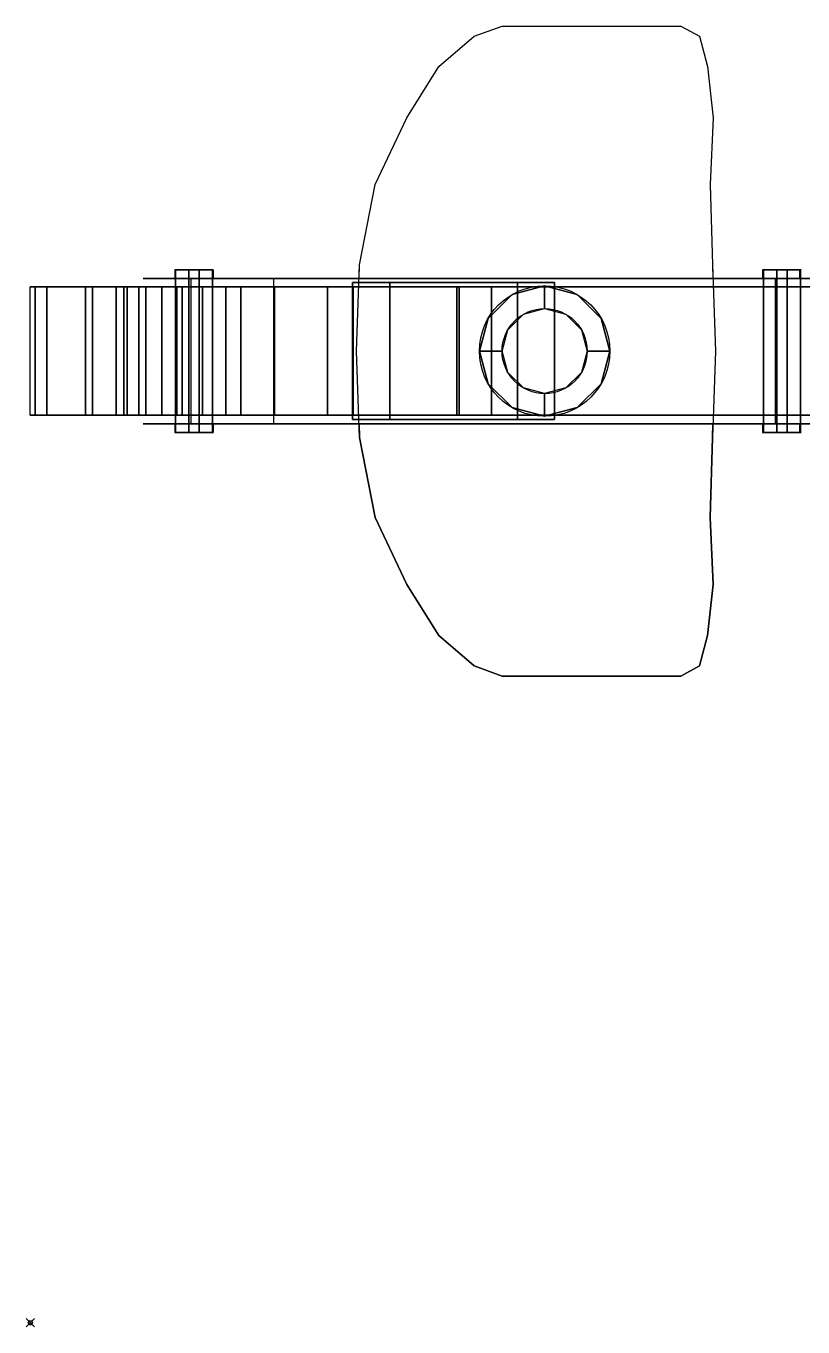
# Model space of a CAD drawing. Extents: x -1 to 971, y -1221 to 74.
# Drawn here: x -1 to 180.5, y -1203.1 to -899 of the extents above; entities that cross this region are included whole.
import ezdxf

# ---------------------------------------------------------------- set-up
doc = ezdxf.new("R2010")
doc.units = 0
doc.header["$PDMODE"] = 35
for name, color, linetype in [('PQ_200_2D', 1, 'Continuous'), ('PQ_200_3D', 1, 'Continuous'), ('PQ_204_2D', 7, 'Continuous'), ('PQ_204_3D', 7, 'Continuous'), ('PQ_INS_3D', 3, 'Continuous'), ('PQ_WHITE_3D', 7, 'Continuous')]:
    doc.layers.add(name, color=color, linetype=linetype)

msp = doc.modelspace()

# ---------------------------------------------------------------- linework, layer by layer
at = {"layer": 'PQ_200_2D'}
for p, q in [((26.36, -958), (200.12, -958)), ((200.12, -992), (26.36, -992))]:
    msp.add_line(p, q, dxfattribs=at)
for points in [[(76.81, -958), (76.92, -954.81), (80.61, -936.07), (87.99, -920.47), (95.44, -908.49), (103.7, -901.43), (110.24, -899.02), (151.97, -899.02), (156.34, -901.43), (158.26, -908.49), (159.54, -920.47), (158.87, -936.07), (159.39, -954.81), (159.51, -958)], [(33.82, -958), (33.82, -956), (42.75, -956), (42.75, -958)], [(179.81, -958), (179.81, -956), (171.11, -956), (171.11, -958)], [(42.75, -992), (42.75, -994), (33.82, -994), (33.82, -992)], [(76.81, -992), (76.92, -995.19), (80.61, -1013.93), (87.99, -1029.53), (95.44, -1041.51), (103.7, -1048.57), (110.24, -1050.98), (151.97, -1050.98), (156.34, -1048.57), (158.26, -1041.51), (159.54, -1029.53), (158.87, -1013.93), (159.39, -995.19), (159.51, -992)], [(171.11, -992), (171.11, -994), (179.81, -994), (179.81, -992)]]:
    msp.add_lwpolyline(points, dxfattribs=at)
msp.add_lwpolyline([(0, -960), (75.4, -960), (75.4, -990), (0, -990)], close=True, dxfattribs=at)
at = {"layer": 'PQ_200_3D', "extrusion": (0, -1, 0)}
for centre in [(38.25, 1490.94, 956), (175.61, 1980, 956), (38.25, 1490.94, 994), (175.61, 1980, 994)]:
    msp.add_circle(centre, 4.5, dxfattribs=at)
at = {"layer": 'PQ_200_3D'}
for centre, radius in [((120.18, -975, 2032.73), 15.24), ((120.18, -975, 2036.85), 9.94)]:
    msp.add_circle(centre, radius, dxfattribs=at)
for points, invisible_edges in [([(33.75, -956, 1490.94), (34.35, -956, 1493.19), (38.25, -956, 1490.94)], 15), ([(34.35, -956, 1488.69), (33.75, -956, 1490.94), (38.25, -956, 1490.94)], 15), ([(35.03, -956, 1487.8), (33.89, -956, 1489.83), (33.89, -994, 1489.83), (35.03, -994, 1487.8)], 10), ([(33.89, -956, 1489.83), (33.92, -956, 1492.16), (33.92, -994, 1492.16), (33.89, -994, 1489.83)], 8), ([(33.92, -956, 1492.16), (35.11, -956, 1494.16), (35.11, -994, 1494.16), (33.92, -994, 1492.16)], 2), ([(34.35, -956, 1493.19), (36, -956, 1494.84), (38.25, -956, 1490.94)], 15), ([(36, -956, 1487.04), (34.35, -956, 1488.69), (38.25, -956, 1490.94)], 15), ([(37.03, -956, 1486.61), (35.03, -956, 1487.8), (35.03, -994, 1487.8), (37.03, -994, 1486.61)], 2), ([(35.11, -956, 1494.16), (37.14, -956, 1495.3), (37.14, -994, 1495.3), (35.11, -994, 1494.16)], 10), ([(36, -956, 1494.84), (38.25, -956, 1495.44), (38.25, -956, 1490.94)], 15), ([(38.25, -956, 1486.44), (36, -956, 1487.04), (38.25, -956, 1490.94)], 15), ([(39.36, -956, 1486.58), (37.03, -956, 1486.61), (37.03, -994, 1486.61), (39.36, -994, 1486.58)], 8), ([(37.14, -956, 1495.3), (39.47, -956, 1495.27), (39.47, -994, 1495.27), (37.14, -994, 1495.3)], 8), ([(38.25, -956, 1495.44), (40.5, -956, 1494.84), (38.25, -956, 1490.94)], 15), ([(40.5, -956, 1494.84), (42.15, -956, 1493.19), (38.25, -956, 1490.94)], 15), ([(42.15, -956, 1493.19), (42.75, -956, 1490.94), (38.25, -956, 1490.94)], 15), ([(42.75, -956, 1490.94), (42.15, -956, 1488.69), (38.25, -956, 1490.94)], 15), ([(42.15, -956, 1488.69), (40.5, -956, 1487.04), (38.25, -956, 1490.94)], 15), ([(40.5, -956, 1487.04), (38.25, -956, 1486.44), (38.25, -956, 1490.94)], 15), ([(41.4, -956, 1487.72), (39.36, -956, 1486.58), (39.36, -994, 1486.58), (41.4, -994, 1487.72)], 10), ([(39.47, -956, 1495.27), (41.47, -956, 1494.08), (41.47, -994, 1494.08), (39.47, -994, 1495.27)], 2), ([(42.58, -956, 1489.72), (41.4, -956, 1487.72), (41.4, -994, 1487.72), (42.58, -994, 1489.72)], 2), ([(41.47, -956, 1494.08), (42.61, -956, 1492.05), (42.61, -994, 1492.05), (41.47, -994, 1494.08)], 10), ([(42.61, -956, 1492.05), (42.58, -956, 1489.72), (42.58, -994, 1489.72), (42.61, -994, 1492.05)], 8), ([(171.11, -956, 1980), (171.72, -956, 1982.25), (175.61, -956, 1980)], 15), ([(171.72, -956, 1977.75), (171.11, -956, 1980), (175.61, -956, 1980)], 15), ([(172.39, -956, 1976.86), (171.25, -956, 1978.89), (171.25, -994, 1978.89), (172.39, -994, 1976.86)], 10), ([(171.25, -956, 1978.89), (171.28, -956, 1981.22), (171.28, -994, 1981.22), (171.25, -994, 1978.89)], 8), ([(171.28, -956, 1981.22), (172.47, -956, 1983.22), (172.47, -994, 1983.22), (171.28, -994, 1981.22)], 2), ([(171.72, -956, 1982.25), (173.36, -956, 1983.9), (175.61, -956, 1980)], 15), ([(173.36, -956, 1976.1), (171.72, -956, 1977.75), (175.61, -956, 1980)], 15), ([(174.4, -956, 1975.67), (172.39, -956, 1976.86), (172.39, -994, 1976.86), (174.4, -994, 1975.67)], 2), ([(172.47, -956, 1983.22), (174.5, -956, 1984.36), (174.5, -994, 1984.36), (172.47, -994, 1983.22)], 10), ([(173.36, -956, 1983.9), (175.61, -956, 1984.5), (175.61, -956, 1980)], 15), ([(175.61, -956, 1975.5), (173.36, -956, 1976.1), (175.61, -956, 1980)], 15), ([(176.73, -956, 1975.64), (174.4, -956, 1975.67), (174.4, -994, 1975.67), (176.73, -994, 1975.64)], 8), ([(174.5, -956, 1984.36), (176.83, -956, 1984.33), (176.83, -994, 1984.33), (174.5, -994, 1984.36)], 8), ([(175.61, -956, 1984.5), (177.86, -956, 1983.9), (175.61, -956, 1980)], 15), ([(177.86, -956, 1983.9), (179.51, -956, 1982.25), (175.61, -956, 1980)], 15), ([(179.51, -956, 1982.25), (180.11, -956, 1980), (175.61, -956, 1980)], 15), ([(180.11, -956, 1980), (179.51, -956, 1977.75), (175.61, -956, 1980)], 15), ([(179.51, -956, 1977.75), (177.86, -956, 1976.1), (175.61, -956, 1980)], 15), ([(177.86, -956, 1976.1), (175.61, -956, 1975.5), (175.61, -956, 1980)], 15), ([(178.76, -956, 1976.78), (176.73, -956, 1975.64), (176.73, -994, 1975.64), (178.76, -994, 1976.78)], 10), ([(176.83, -956, 1984.33), (178.83, -956, 1983.14), (178.83, -994, 1983.14), (176.83, -994, 1984.33)], 2), ([(179.95, -956, 1978.78), (178.76, -956, 1976.78), (178.76, -994, 1976.78), (179.95, -994, 1978.78)], 2), ([(178.83, -956, 1983.14), (179.97, -956, 1981.11), (179.97, -994, 1981.11), (178.83, -994, 1983.14)], 10), ([(179.97, -956, 1981.11), (179.95, -956, 1978.78), (179.95, -994, 1978.78), (179.97, -994, 1981.11)], 8), ([(26.67, -958, 1481.73), (26.36, -958, 1484.32), (36.36, -958, 1484.2)], 10), ([(26.36, -958, 1484.32), (26.73, -958, 1486.91), (36.36, -958, 1484.2)], 10), ([(27.64, -958, 1479.31), (26.67, -958, 1481.73), (36.36, -958, 1484.2)], 10), ([(200.12, -958, 2030.26), (180.86, -958, 2035.67), (26.73, -958, 1486.91), (45.99, -958, 1481.5)], 4), ([(29.2, -958, 1477.22), (27.64, -958, 1479.31), (36.36, -958, 1484.2)], 10), ([(31.25, -958, 1475.6), (29.2, -958, 1477.22), (36.36, -958, 1484.2)], 10), ([(33.65, -958, 1474.57), (31.25, -958, 1475.6), (36.36, -958, 1484.2)], 10), ([(36.24, -958, 1474.2), (33.65, -958, 1474.57), (36.36, -958, 1484.2)], 10), ([(38.83, -958, 1474.51), (36.24, -958, 1474.2), (36.36, -958, 1484.2)], 10), ([(45.99, -958, 1481.5), (44.96, -958, 1479.1), (36.36, -958, 1484.2)], 10), ([(44.96, -958, 1479.1), (43.34, -958, 1477.05), (36.36, -958, 1484.2)], 10), ([(43.34, -958, 1477.05), (41.25, -958, 1475.48), (36.36, -958, 1484.2)], 10), ([(41.25, -958, 1475.48), (38.83, -958, 1474.51), (36.36, -958, 1484.2)], 10), ([(120.18, -965.06, 2036.85), (120.18, -959.76, 2032.73), (112.56, -961.8, 2032.73), (115.2, -966.39, 2036.85)], 4), ([(120.18, -959.76, 2032.73), (120.18, -959.76, 1995), (112.56, -961.8, 1995), (112.56, -961.8, 2032.73)], 4), ([(125.15, -966.39, 2036.85), (127.8, -961.8, 2032.73), (120.18, -959.76, 2032.73), (120.18, -965.06, 2036.85)], 1), ([(127.8, -961.8, 2032.73), (127.8, -961.8, 1995), (120.18, -959.76, 1995), (120.18, -959.76, 2032.73)], 1), ([(115.2, -966.39, 2036.85), (112.56, -961.8, 2032.73), (106.98, -967.38, 2032.73), (111.56, -970.03, 2036.85)], 5), ([(112.56, -961.8, 2032.73), (112.56, -961.8, 1995), (106.98, -967.38, 1995), (106.98, -967.38, 2032.73)], 5), ([(128.79, -970.03, 2036.85), (133.37, -967.38, 2032.73), (127.8, -961.8, 2032.73), (125.15, -966.39, 2036.85)], 5), ([(133.37, -967.38, 2032.73), (133.37, -967.38, 1995), (127.8, -961.8, 1995), (127.8, -961.8, 2032.73)], 5), ([(120.18, -975, 2036.85), (115.2, -966.39, 2036.85), (111.56, -970.03, 2036.85), (120.18, -975, 2036.85)], 15), ([(120.18, -975, 2036.85), (120.18, -965.06, 2036.85), (115.2, -966.39, 2036.85), (120.18, -975, 2036.85)], 15), ([(120.18, -975, 2036.85), (125.15, -966.39, 2036.85), (120.18, -965.06, 2036.85), (120.18, -975, 2036.85)], 15), ([(120.18, -975, 2036.85), (128.79, -970.03, 2036.85), (125.15, -966.39, 2036.85), (120.18, -975, 2036.85)], 15), ([(111.56, -970.03, 2036.85), (106.98, -967.38, 2032.73), (104.94, -975, 2032.73), (110.23, -975, 2036.85)], 1), ([(106.98, -967.38, 2032.73), (106.98, -967.38, 1995), (104.94, -975, 1995), (104.94, -975, 2032.73)], 1), ([(130.12, -975, 2036.85), (135.42, -975, 2032.73), (133.37, -967.38, 2032.73), (128.79, -970.03, 2036.85)], 4), ([(135.42, -975, 2032.73), (135.42, -975, 1995), (133.37, -967.38, 1995), (133.37, -967.38, 2032.73)], 4), ([(120.18, -975, 2036.85), (111.56, -970.03, 2036.85), (110.23, -975, 2036.85), (120.18, -975, 2036.85)], 15), ([(120.18, -975, 2036.85), (130.12, -975, 2036.85), (128.79, -970.03, 2036.85), (120.18, -975, 2036.85)], 15), ([(110.23, -975, 2036.85), (104.94, -975, 2032.73), (106.98, -982.62, 2032.73), (111.56, -979.97, 2036.85)], 4), ([(104.94, -975, 2032.73), (104.94, -975, 1995), (106.98, -982.62, 1995), (106.98, -982.62, 2032.73)], 4), ([(120.18, -975, 2036.85), (110.23, -975, 2036.85), (111.56, -979.97, 2036.85), (120.18, -975, 2036.85)], 15), ([(120.18, -975, 2036.85), (111.56, -979.97, 2036.85), (115.2, -983.61, 2036.85), (120.18, -975, 2036.85)], 15), ([(120.18, -975, 2036.85), (115.2, -983.61, 2036.85), (120.18, -984.94, 2036.85), (120.18, -975, 2036.85)], 15), ([(120.18, -975, 2036.85), (120.18, -984.94, 2036.85), (125.15, -983.61, 2036.85), (120.18, -975, 2036.85)], 15), ([(120.18, -975, 2036.85), (125.15, -983.61, 2036.85), (128.79, -979.97, 2036.85), (120.18, -975, 2036.85)], 15), ([(120.18, -975, 2036.85), (128.79, -979.97, 2036.85), (130.12, -975, 2036.85), (120.18, -975, 2036.85)], 15), ([(128.79, -979.97, 2036.85), (133.37, -982.62, 2032.73), (135.42, -975, 2032.73), (130.12, -975, 2036.85)], 1), ([(133.37, -982.62, 2032.73), (133.37, -982.62, 1995), (135.42, -975, 1995), (135.42, -975, 2032.73)], 1), ([(111.56, -979.97, 2036.85), (106.98, -982.62, 2032.73), (112.56, -988.2, 2032.73), (115.2, -983.61, 2036.85)], 5), ([(125.15, -983.61, 2036.85), (127.8, -988.2, 2032.73), (133.37, -982.62, 2032.73), (128.79, -979.97, 2036.85)], 5), ([(106.98, -982.62, 2032.73), (106.98, -982.62, 1995), (112.56, -988.2, 1995), (112.56, -988.2, 2032.73)], 5), ([(115.2, -983.61, 2036.85), (112.56, -988.2, 2032.73), (120.18, -990.24, 2032.73), (120.18, -984.94, 2036.85)], 1), ([(120.18, -984.94, 2036.85), (120.18, -990.24, 2032.73), (127.8, -988.2, 2032.73), (125.15, -983.61, 2036.85)], 4), ([(127.8, -988.2, 2032.73), (127.8, -988.2, 1995), (133.37, -982.62, 1995), (133.37, -982.62, 2032.73)], 5), ([(112.56, -988.2, 2032.73), (112.56, -988.2, 1995), (120.18, -990.24, 1995), (120.18, -990.24, 2032.73)], 1), ([(120.18, -990.24, 2032.73), (120.18, -990.24, 1995), (127.8, -988.2, 1995), (127.8, -988.2, 2032.73)], 4), ([(26.67, -992, 1481.73), (26.36, -992, 1484.32), (36.36, -992, 1484.2)], 10), ([(26.36, -992, 1484.32), (26.73, -992, 1486.91), (36.36, -992, 1484.2)], 10), ([(27.64, -992, 1479.31), (26.67, -992, 1481.73), (36.36, -992, 1484.2)], 10), ([(200.12, -992, 2030.26), (45.99, -992, 1481.5), (26.73, -992, 1486.91), (180.86, -992, 2035.67)], 2), ([(29.2, -992, 1477.22), (27.64, -992, 1479.31), (36.36, -992, 1484.2)], 10), ([(31.25, -992, 1475.6), (29.2, -992, 1477.22), (36.36, -992, 1484.2)], 10), ([(33.65, -992, 1474.57), (31.25, -992, 1475.6), (36.36, -992, 1484.2)], 10), ([(36.24, -992, 1474.2), (33.65, -992, 1474.57), (36.36, -992, 1484.2)], 10), ([(33.75, -994, 1490.94), (34.35, -994, 1493.19), (38.25, -994, 1490.94)], 15), ([(34.35, -994, 1488.69), (33.75, -994, 1490.94), (38.25, -994, 1490.94)], 15), ([(34.35, -994, 1493.19), (36, -994, 1494.84), (38.25, -994, 1490.94)], 15), ([(36, -994, 1487.04), (34.35, -994, 1488.69), (38.25, -994, 1490.94)], 15), ([(36, -994, 1494.84), (38.25, -994, 1495.44), (38.25, -994, 1490.94)], 15), ([(38.25, -994, 1486.44), (36, -994, 1487.04), (38.25, -994, 1490.94)], 15), ([(38.83, -992, 1474.51), (36.24, -992, 1474.2), (36.36, -992, 1484.2)], 10), ([(45.99, -992, 1481.5), (44.96, -992, 1479.1), (36.36, -992, 1484.2)], 10), ([(44.96, -992, 1479.1), (43.34, -992, 1477.05), (36.36, -992, 1484.2)], 10), ([(43.34, -992, 1477.05), (41.25, -992, 1475.48), (36.36, -992, 1484.2)], 10), ([(41.25, -992, 1475.48), (38.83, -992, 1474.51), (36.36, -992, 1484.2)], 10), ([(38.25, -994, 1495.44), (40.5, -994, 1494.84), (38.25, -994, 1490.94)], 15), ([(40.5, -994, 1494.84), (42.15, -994, 1493.19), (38.25, -994, 1490.94)], 15), ([(42.15, -994, 1493.19), (42.75, -994, 1490.94), (38.25, -994, 1490.94)], 15), ([(42.75, -994, 1490.94), (42.15, -994, 1488.69), (38.25, -994, 1490.94)], 15), ([(42.15, -994, 1488.69), (40.5, -994, 1487.04), (38.25, -994, 1490.94)], 15), ([(40.5, -994, 1487.04), (38.25, -994, 1486.44), (38.25, -994, 1490.94)], 15), ([(171.11, -994, 1980), (171.72, -994, 1982.25), (175.61, -994, 1980)], 15), ([(171.72, -994, 1977.75), (171.11, -994, 1980), (175.61, -994, 1980)], 15), ([(171.72, -994, 1982.25), (173.36, -994, 1983.9), (175.61, -994, 1980)], 15), ([(173.36, -994, 1976.1), (171.72, -994, 1977.75), (175.61, -994, 1980)], 15), ([(173.36, -994, 1983.9), (175.61, -994, 1984.5), (175.61, -994, 1980)], 15), ([(175.61, -994, 1975.5), (173.36, -994, 1976.1), (175.61, -994, 1980)], 15), ([(175.61, -994, 1984.5), (177.86, -994, 1983.9), (175.61, -994, 1980)], 15), ([(177.86, -994, 1983.9), (179.51, -994, 1982.25), (175.61, -994, 1980)], 15), ([(179.51, -994, 1982.25), (180.11, -994, 1980), (175.61, -994, 1980)], 15), ([(180.11, -994, 1980), (179.51, -994, 1977.75), (175.61, -994, 1980)], 15), ([(179.51, -994, 1977.75), (177.86, -994, 1976.1), (175.61, -994, 1980)], 15), ([(177.86, -994, 1976.1), (175.61, -994, 1975.5), (175.61, -994, 1980)], 15)]:
    msp.add_3dface(points, dxfattribs=dict(at, invisible_edges=invisible_edges))
for points in [[(174.1, -992, 2011.6), (37.55, -992, 1525.42), (37.55, -958, 1525.42), (174.1, -958, 2011.6)], [(193.36, -992, 2006.19), (193.36, -958, 2006.19), (56.8, -958, 1520.01), (56.8, -992, 1520.01)], [(193.36, -992, 2006.19), (174.1, -992, 2011.6), (174.1, -958, 2011.6), (193.36, -958, 2006.19)]]:
    msp.add_3dface(points, dxfattribs=at)
at = {"layer": 'PQ_204_2D'}
for p, q in [((20.04, -960), (20.04, -990)), ((34.24, -960), (34.24, -990)), ((57.04, -960), (57.04, -990)), ((100.18, -960), (174.1, -960)), ((100.18, -960), (100.18, -990)), ((174.1, -958), (174.1, -992)), ((100.18, -990), (174.1, -990))]:
    msp.add_line(p, q, dxfattribs=at)
msp.add_circle((120.18, -975), 15.24, dxfattribs=at)
at = {"layer": 'PQ_204_3D'}
for points, invisible_edges in [([(1.12, -990, 1577.2), (0, -990, 1569.44), (0, -960, 1569.44), (1.12, -960, 1577.2)], 2), ([(0, -990, 1569.44), (0.93, -990, 1561.67), (0.93, -960, 1561.67), (0, -960, 1569.44)], 10), ([(12.91, -960, 1582.19), (12.24, -960, 1577.54), (0, -960, 1569.44), (1.12, -960, 1577.2)], 10), ([(12.24, -960, 1577.54), (12.79, -960, 1572.88), (0.93, -960, 1561.67), (0, -960, 1569.44)], 10), ([(0.93, -990, 1561.67), (3.84, -990, 1554.4), (3.84, -960, 1554.4), (0.93, -960, 1561.67)], 8), ([(12.79, -960, 1572.88), (14.54, -960, 1568.51), (3.84, -960, 1554.4), (0.93, -960, 1561.67)], 10), ([(20.04, -960, 1644.59), (1.12, -960, 1577.2), (12.91, -960, 1582.19), (26.97, -960, 1632.26)], 10), ([(3.84, -990, 1554.4), (8.53, -990, 1548.13), (8.53, -960, 1548.13), (3.84, -960, 1554.4)], 2), ([(14.54, -960, 1568.51), (17.36, -960, 1564.75), (8.53, -960, 1548.13), (3.84, -960, 1554.4)], 10), ([(8.53, -990, 1548.13), (14.69, -990, 1543.28), (14.69, -960, 1543.28), (8.53, -960, 1548.13)], 10), ([(17.36, -960, 1564.75), (21.05, -960, 1561.85), (14.69, -960, 1543.28), (8.53, -960, 1548.13)], 10), ([(12.79, -990, 1572.88), (12.24, -990, 1577.54), (12.24, -960, 1577.54), (12.79, -960, 1572.88)], 10), ([(12.24, -990, 1577.54), (12.91, -990, 1582.19), (12.91, -960, 1582.19), (12.24, -960, 1577.54)], 8), ([(14.54, -990, 1568.51), (12.79, -990, 1572.88), (12.79, -960, 1572.88), (14.54, -960, 1568.51)], 2), ([(17.36, -990, 1564.75), (14.54, -990, 1568.51), (14.54, -960, 1568.51), (17.36, -960, 1564.75)], 8), ([(14.69, -990, 1543.28), (21.89, -990, 1540.2), (21.89, -960, 1540.2), (14.69, -960, 1543.28)], 8), ([(21.05, -960, 1561.85), (25.37, -960, 1560), (21.89, -960, 1540.2), (14.69, -960, 1543.28)], 10), ([(21.05, -990, 1561.85), (17.36, -990, 1564.75), (17.36, -960, 1564.75), (21.05, -960, 1561.85)], 10), ([(23.13, -990, 1651.79), (20.04, -990, 1644.59), (20.04, -960, 1644.59), (23.13, -960, 1651.79)], 8), ([(26.97, -960, 1632.26), (28.82, -960, 1636.58), (23.13, -960, 1651.79), (20.04, -960, 1644.59)], 10), ([(25.37, -990, 1560), (21.05, -990, 1561.85), (21.05, -960, 1561.85), (25.37, -960, 1560)], 2), ([(25.37, -960, 1560), (21.89, -960, 1540.2), (40.25, -960, 1535.04), (45.66, -960, 1554.3)], 1), ([(27.97, -990, 1657.94), (23.13, -990, 1651.79), (23.13, -960, 1651.79), (27.97, -960, 1657.94)], 10), ([(28.82, -960, 1636.58), (31.72, -960, 1640.27), (27.97, -960, 1657.94), (23.13, -960, 1651.79)], 10), ([(26.97, -990, 1632.26), (28.82, -990, 1636.58), (28.82, -960, 1636.58), (26.97, -960, 1632.26)], 2), ([(34.24, -990, 1662.63), (27.97, -990, 1657.94), (27.97, -960, 1657.94), (34.24, -960, 1662.63)], 2), ([(31.72, -960, 1640.27), (35.48, -960, 1643.08), (34.24, -960, 1662.63), (27.97, -960, 1657.94)], 10), ([(28.82, -990, 1636.58), (31.72, -990, 1640.27), (31.72, -960, 1640.27), (28.82, -960, 1636.58)], 10), ([(31.72, -990, 1640.27), (35.48, -990, 1643.08), (35.48, -960, 1643.08), (31.72, -960, 1640.27)], 8), ([(41.51, -990, 1665.54), (34.24, -990, 1662.63), (34.24, -960, 1662.63), (41.51, -960, 1665.54)], 8), ([(35.48, -960, 1643.08), (39.85, -960, 1644.83), (41.51, -960, 1665.54), (34.24, -960, 1662.63)], 10), ([(35.48, -990, 1643.08), (39.85, -990, 1644.83), (39.85, -960, 1644.83), (35.48, -960, 1643.08)], 2), ([(39.85, -990, 1644.83), (44.51, -990, 1645.39), (44.51, -960, 1645.39), (39.85, -960, 1644.83)], 10), ([(39.85, -960, 1644.83), (44.51, -960, 1645.39), (49.29, -960, 1666.47), (41.51, -960, 1665.54)], 10), ([(49.29, -990, 1666.47), (41.51, -990, 1665.54), (41.51, -960, 1665.54), (49.29, -960, 1666.47)], 10), ([(44.51, -990, 1645.39), (49.16, -990, 1644.72), (49.16, -960, 1644.72), (44.51, -960, 1645.39)], 8), ([(44.51, -960, 1645.39), (49.16, -960, 1644.72), (57.04, -960, 1665.36), (49.29, -960, 1666.47)], 10), ([(57.04, -960, 1665.36), (49.16, -960, 1644.72), (69.46, -960, 1639.02), (75.4, -960, 1660.2)], 1), ([(57.04, -990, 1665.36), (49.29, -990, 1666.47), (49.29, -960, 1666.47), (57.04, -960, 1665.36)], 2), ([(12.91, -990, 1582.19), (12.24, -990, 1577.54), (0, -990, 1569.44), (1.12, -990, 1577.2)], 10), ([(12.24, -990, 1577.54), (12.79, -990, 1572.88), (0.93, -990, 1561.67), (0, -990, 1569.44)], 10), ([(12.79, -990, 1572.88), (14.54, -990, 1568.51), (3.84, -990, 1554.4), (0.93, -990, 1561.67)], 10), ([(20.04, -990, 1644.59), (1.12, -990, 1577.2), (12.91, -990, 1582.19), (26.97, -990, 1632.26)], 10), ([(14.54, -990, 1568.51), (17.36, -990, 1564.75), (8.53, -990, 1548.13), (3.84, -990, 1554.4)], 10), ([(17.36, -990, 1564.75), (21.05, -990, 1561.85), (14.69, -990, 1543.28), (8.53, -990, 1548.13)], 10), ([(21.05, -990, 1561.85), (25.37, -990, 1560), (21.89, -990, 1540.2), (14.69, -990, 1543.28)], 10), ([(26.97, -990, 1632.26), (28.82, -990, 1636.58), (23.13, -990, 1651.79), (20.04, -990, 1644.59)], 10), ([(25.37, -990, 1560), (21.89, -990, 1540.2), (40.25, -990, 1535.04), (45.66, -990, 1554.3)], 1), ([(28.82, -990, 1636.58), (31.72, -990, 1640.27), (27.97, -990, 1657.94), (23.13, -990, 1651.79)], 10), ([(31.72, -990, 1640.27), (35.48, -990, 1643.08), (34.24, -990, 1662.63), (27.97, -990, 1657.94)], 10), ([(35.48, -990, 1643.08), (39.85, -990, 1644.83), (41.51, -990, 1665.54), (34.24, -990, 1662.63)], 10), ([(39.85, -990, 1644.83), (44.51, -990, 1645.39), (49.29, -990, 1666.47), (41.51, -990, 1665.54)], 10), ([(44.51, -990, 1645.39), (49.16, -990, 1644.72), (57.04, -990, 1665.36), (49.29, -990, 1666.47)], 10), ([(57.04, -990, 1665.36), (49.16, -990, 1644.72), (69.46, -990, 1639.02), (75.4, -990, 1660.2)], 1)]:
    msp.add_3dface(points, dxfattribs=dict(at, invisible_edges=invisible_edges))
for points in [[(20.04, -990, 1644.59), (1.12, -990, 1577.2), (1.12, -960, 1577.2), (20.04, -960, 1644.59)], [(12.91, -990, 1582.19), (26.97, -990, 1632.26), (26.97, -960, 1632.26), (12.91, -960, 1582.19)], [(21.89, -990, 1540.2), (40.25, -990, 1535.04), (40.25, -960, 1535.04), (21.89, -960, 1540.2)], [(45.66, -990, 1554.3), (25.37, -990, 1560), (25.37, -960, 1560), (45.66, -960, 1554.3)], [(40.25, -990, 1535.04), (45.66, -990, 1554.3), (45.66, -960, 1554.3), (40.25, -960, 1535.04)], [(49.16, -990, 1644.72), (69.46, -990, 1639.02), (69.46, -960, 1639.02), (49.16, -960, 1644.72)], [(75.4, -990, 1660.2), (57.04, -990, 1665.36), (57.04, -960, 1665.36), (75.4, -960, 1660.2)], [(69.46, -990, 1639.02), (75.4, -990, 1660.2), (75.4, -960, 1660.2), (69.46, -960, 1639.02)]]:
    msp.add_3dface(points, dxfattribs=at)
at = {"layer": 'PQ_INS_3D'}
msp.add_point((0, -1202.1), dxfattribs=at)
at = {"layer": 'PQ_WHITE_3D'}
for points, invisible_edges in [([(151.97, -899.02, 1539.14), (156.34, -901.43, 1558.88), (103.7, -901.43, 1371.45), (110.24, -899.02, 1390.59)], 2), ([(156.34, -901.43, 1558.88), (158.26, -908.49, 1577.88), (95.44, -908.49, 1354.23), (103.7, -901.43, 1371.45)], 10), ([(158.26, -908.49, 1577.88), (159.54, -920.47, 1594.3), (87.99, -920.47, 1339.55), (95.44, -908.49, 1354.23)], 10), ([(159.54, -920.47, 1594.3), (158.87, -936.07, 1607.36), (80.61, -936.07, 1328.74), (87.99, -920.47, 1339.55)], 10), ([(158.87, -936.07, 1607.36), (159.39, -954.81, 1615.31), (76.92, -954.81, 1321.69), (80.61, -936.07, 1328.74)], 10), ([(159.39, -954.81, 1615.31), (160.11, -975, 1617.87), (76.21, -975, 1319.13), (76.92, -954.81, 1321.69)], 10), ([(160.11, -975, 1617.87), (159.39, -995.19, 1615.31), (76.92, -995.19, 1321.69), (76.21, -975, 1319.13)], 10), ([(159.39, -995.19, 1615.31), (158.87, -1013.93, 1607.36), (80.61, -1013.93, 1328.74), (76.92, -995.19, 1321.69)], 10), ([(158.87, -1013.93, 1607.36), (159.54, -1029.53, 1594.3), (87.99, -1029.53, 1339.55), (80.61, -1013.93, 1328.74)], 10), ([(159.54, -1029.53, 1594.3), (158.26, -1041.51, 1577.88), (95.44, -1041.51, 1354.23), (87.99, -1029.53, 1339.55)], 10), ([(158.26, -1041.51, 1577.88), (156.34, -1048.57, 1558.88), (103.7, -1048.57, 1371.45), (95.44, -1041.51, 1354.23)], 10), ([(156.34, -1048.57, 1558.88), (151.97, -1050.98, 1539.14), (110.24, -1050.98, 1390.59), (103.7, -1048.57, 1371.45)], 8)]:
    msp.add_3dface(points, dxfattribs=dict(at, invisible_edges=invisible_edges))

# ---------------------------------------------------------------- meshes
at = {"layer": 'PQ_200_3D'}
mesh = msp.add_polyface(dxfattribs=at)
corners = [(107.77, -960, 1486.99), (99.66, -960, 1458.11), (22.64, -960, 1479.74), (30.75, -960, 1508.63), (107.77, -990, 1486.99), (99.66, -990, 1458.11), (22.64, -990, 1479.74), (30.75, -990, 1508.63)]
mesh.append_faces([[corners[k] for k in face] for face in [(1, 2, 3, 0), (7, 6, 5, 4), (4, 5, 1, 0), (2, 6, 7, 3), (3, 7, 4, 0), (5, 6, 2, 1)]])
mesh = msp.add_polyface(dxfattribs=at)
corners = [(122.49, -991, 1483.9), (113.83, -991, 1453.09), (113.83, -959, 1453.09), (122.49, -959, 1483.9), (83.98, -991, 1494.72), (75.32, -991, 1463.91), (75.32, -959, 1463.91), (83.98, -959, 1494.72)]
mesh.append_faces([[corners[k] for k in face] for face in [(1, 2, 3, 0), (7, 6, 5, 4), (4, 5, 1, 0), (2, 6, 7, 3), (3, 7, 4, 0), (5, 6, 2, 1)]])
mesh = msp.add_polyface(dxfattribs=at)
corners = [(100.18, -990, 1965), (870.18, -990, 1965), (870.18, -960, 1965), (100.18, -960, 1965), (100.18, -990, 1995), (870.18, -990, 1995), (870.18, -960, 1995), (100.18, -960, 1995)]
mesh.append_faces([[corners[k] for k in face] for face in [(0, 3, 2, 1), (4, 5, 6, 7), (0, 1, 5, 4), (3, 7, 6, 2), (0, 4, 7, 3), (1, 2, 6, 5)]])

doc.saveas('drawing.dxf')
